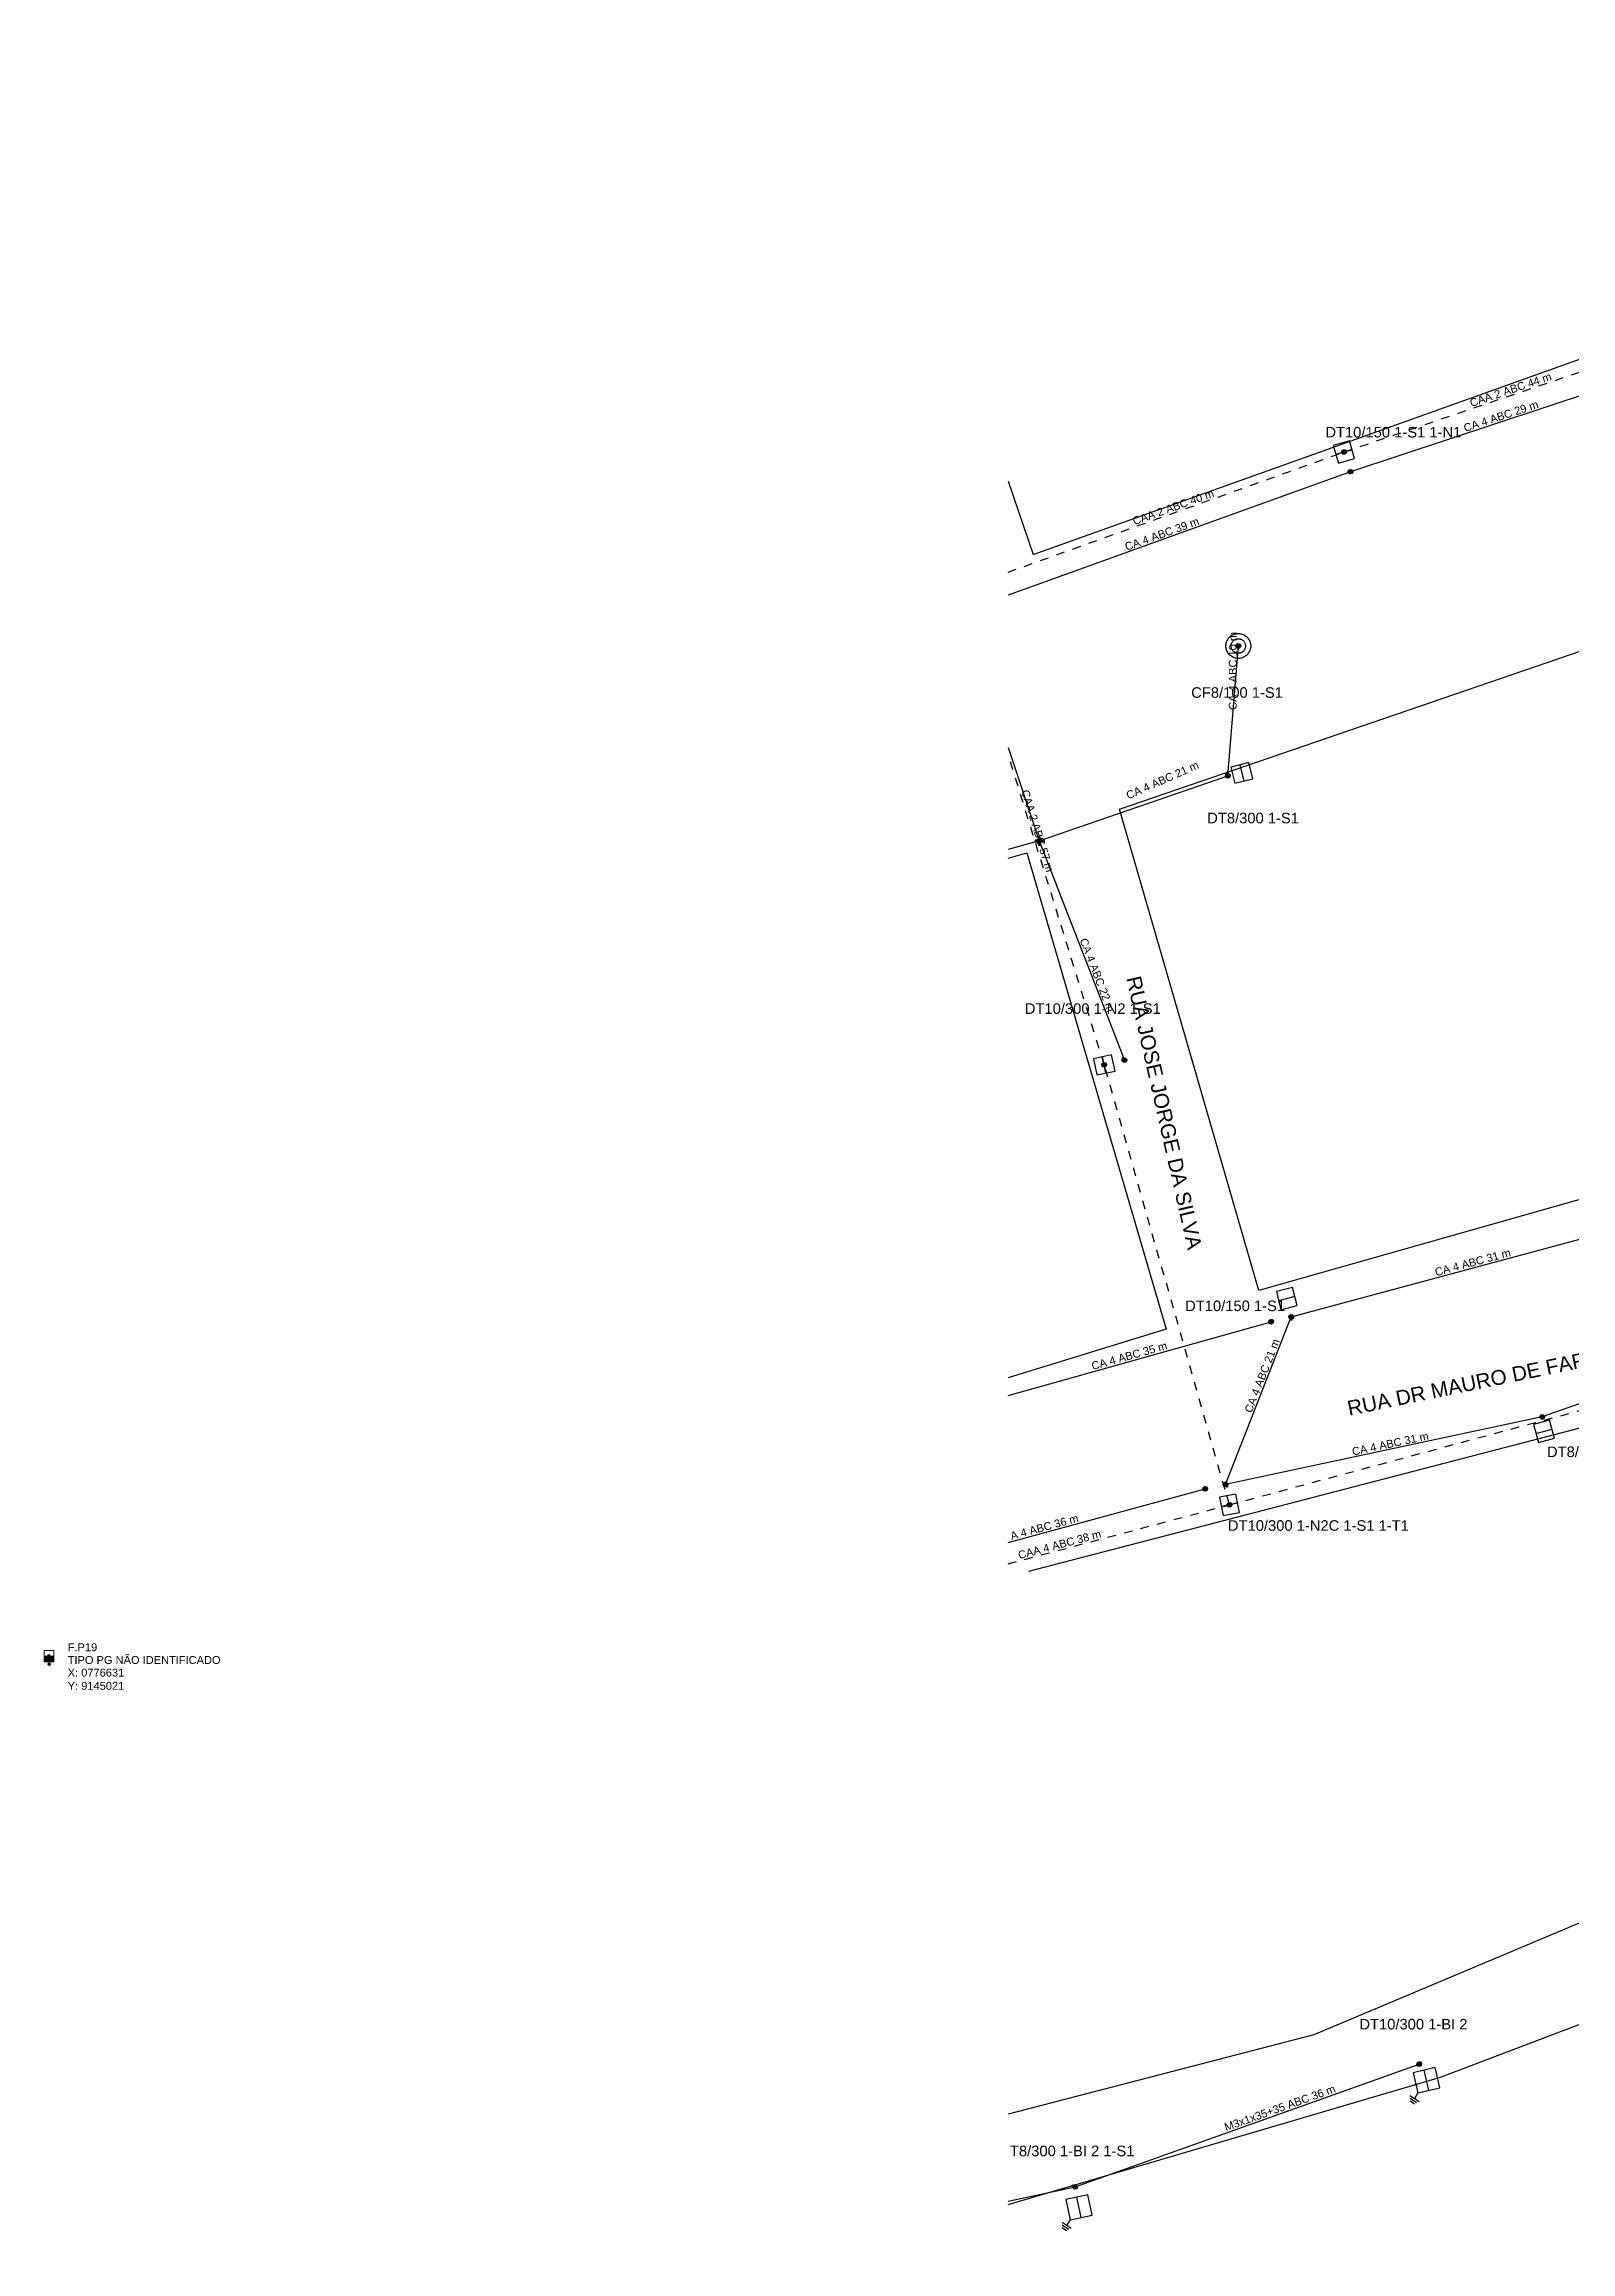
# Model space of a CAD drawing. Extents: x 776249 to 777397, y 9144593 to 9145362.
# Drawn here: x 776249.1 to 776538.6, y 9144939.7 to 9145358.3 of the extents above; entities that cross this region are included whole.
import ezdxf

# ---------------------------------------------------------------- set-up
doc = ezdxf.new("R2010")
doc.units = 0
doc.linetypes.add('PDF_DASH_1p63_1p63', pattern=[3.252816, 1.626408, -1.626408])
for name, color, linetype in [('COR_000000', 250, 'Continuous'), ('COR_0000FF', 5, 'Continuous'), ('COR_008000', 97, 'Continuous'), ('COR_0F0F0F', 250, 'Continuous'), ('COR_339966', 108, 'Continuous'), ('COR_808080', 8, 'Continuous'), ('COR_994533', 18, 'Continuous'), ('PONTO FOTO', 4, 'Continuous'), ('TXT_000000', 250, 'Continuous'), ('TXT_0F0F0F', 250, 'Continuous'), ('TXT_800000', 17, 'Continuous')]:
    doc.layers.add(name, color=color, linetype=linetype)
doc.styles.add('Arial', font='arial.ttf')
doc.styles.get("Standard").update_dxf_attribs({"font": 'arial.ttf'})

# ---------------------------------------------------------------- blocks, each defined once
blk = doc.blocks.new('Clipboard8027')
h = blk.add_hatch(color=7)
h.dxf.hatch_style = 2
h.paths.add_polyline_path([(3, 1.81), (3.01, 0.01), (0.01, 0), (0, 1.8)])
at = {"color": 7, "lineweight": 0}
for points in [[(3, 1.81), (3, 3.61), (0, 3.6), (0, 1.8)], [(3, 1.81), (3.01, 0.01), (0.01, 0), (0, 1.8)], [(3.01, 0.01), (3, 1.81), (0, 1.8), (0.01, 0)]]:
    blk.add_lwpolyline(points, close=True, dxfattribs=at)
blk = doc.blocks.new('Clipboard4108')
h = blk.add_hatch(color=7)
edge = h.paths.add_edge_path()
edge.add_arc((0.463903, 0.463903), 0.463903, 74.006236235, 434.006236235)
h = blk.add_hatch(color=7)
edge = h.paths.add_edge_path()
edge.add_arc((0.463903, 0.463903), 0.463903, 74.006236235, 434.006236235)
at = {"color": 7, "lineweight": 0}
blk.add_circle((0.463903, 0.463903), 0.463903, dxfattribs=at)
blk.add_circle((0.463903, 0.463903), 0.463903, dxfattribs=at)
blk = doc.blocks.new('Clipboard8442')
at = {"color": 1}
for name, p in [('Clipboard8027', (0, 0)), ('Clipboard4108', (1.001781, 1.431733))]:
    blk.add_blockref(name, p, dxfattribs=at)
blk = doc.blocks.new('PosteDtProjetado')
at = {"color": 1}
for name, p in [('Clipboard8442', (-1.425918, -1.873274)), ('Clipboard4108', (-0.312482, -3.031129))]:
    blk.add_blockref(name, p, dxfattribs=at)

msp = doc.modelspace()

# ---------------------------------------------------------------- hatches: boundary and pattern name
at = {"layer": 'COR_000000'}
h = msp.add_hatch(color=7, dxfattribs=at)
h.dxf.hatch_style = 1
h.paths.add_polyline_path([(776495.18, 9145280.87), (776495.21, 9145281.22), (776495.47, 9145281.45), (776495.82, 9145281.42), (776496.04, 9145281.15), (776496.02, 9145280.8), (776495.76, 9145280.58), (776495.41, 9145280.6)])
h = msp.add_hatch(color=7, dxfattribs=at)
h.dxf.hatch_style = 1
h.paths.add_polyline_path([(776496.49, 9145277), (776496.4, 9145277.34), (776496.58, 9145277.64), (776496.92, 9145277.72), (776497.22, 9145277.53), (776497.31, 9145277.19), (776497.13, 9145276.9), (776496.79, 9145276.81)])
h = msp.add_hatch(color=7, dxfattribs=at)
h.dxf.hatch_style = 1
h.paths.add_polyline_path([(776475.28, 9145243.9), (776475.13, 9145244.22), (776475.25, 9145244.54), (776475.57, 9145244.68), (776475.89, 9145244.56), (776476.04, 9145244.24), (776475.92, 9145243.91), (776475.61, 9145243.77)])
h = msp.add_hatch(color=7, dxfattribs=at)
h.dxf.hatch_style = 1
h.paths.add_polyline_path([(776473.83, 9145219.99), (776474.04, 9145219.71), (776474, 9145219.37), (776473.71, 9145219.16), (776473.37, 9145219.21), (776473.15, 9145219.49), (776473.2, 9145219.84), (776473.47, 9145220.05)])
h = msp.add_hatch(color=7, dxfattribs=at)
h.dxf.hatch_style = 1
h.paths.add_polyline_path([(776437.04, 9145207.1), (776437.04, 9145207.42), (776438.63, 9145207.42), (776438.63, 9145207.1)])
h = msp.add_hatch(color=7, dxfattribs=at)
h.dxf.hatch_style = 1
h.paths.add_polyline_path([(776437.71, 9145207.7), (776438.06, 9145207.66), (776438.28, 9145207.39), (776438.24, 9145207.05), (776437.96, 9145206.83), (776437.61, 9145206.87), (776437.39, 9145207.13), (776437.43, 9145207.48)])
h = msp.add_hatch(color=7, dxfattribs=at)
h.dxf.hatch_style = 1
h.paths.add_polyline_path([(776437.99, 9145206.47), (776437.68, 9145206.47), (776437.68, 9145208.06), (776437.99, 9145208.06)])
h = msp.add_hatch(color=7, dxfattribs=at)
h.dxf.hatch_style = 1
h.paths.add_polyline_path([(776453.59, 9145165.47), (776453.53, 9145165.82), (776453.74, 9145166.1), (776454.08, 9145166.15), (776454.37, 9145165.94), (776454.42, 9145165.6), (776454.22, 9145165.31), (776453.88, 9145165.26)])
h = msp.add_hatch(color=7, dxfattribs=at)
h.dxf.hatch_style = 1
h.paths.add_polyline_path([(776450.23, 9145164.35), (776449.89, 9145164.43), (776449.7, 9145164.72), (776449.78, 9145165.06), (776450.08, 9145165.25), (776450.42, 9145165.17), (776450.61, 9145164.88), (776450.53, 9145164.54)])
h = msp.add_hatch(color=7, dxfattribs=at)
h.dxf.hatch_style = 1
h.paths.add_polyline_path([(776481.35, 9145115.98), (776481.41, 9145116.33), (776481.69, 9145116.54), (776482.03, 9145116.48), (776482.24, 9145116.19), (776482.19, 9145115.85), (776481.9, 9145115.64), (776481.56, 9145115.69)])
h = msp.add_hatch(color=7, dxfattribs=at)
h.dxf.hatch_style = 1
h.paths.add_polyline_path([(776486.07, 9145117.06), (776485.96, 9145116.73), (776485.65, 9145116.57), (776485.32, 9145116.69), (776485.17, 9145117.01), (776485.28, 9145117.34), (776485.59, 9145117.49), (776485.92, 9145117.38)])
h = msp.add_hatch(color=7, dxfattribs=at)
h.dxf.hatch_style = 1
h.paths.add_polyline_path([(776533.64, 9145098.21), (776533.65, 9145097.86), (776533.41, 9145097.61), (776533.07, 9145097.6), (776532.82, 9145097.85), (776532.8, 9145098.2), (776533.04, 9145098.45), (776533.39, 9145098.46)])
h = msp.add_hatch(color=7, dxfattribs=at)
h.dxf.hatch_style = 1
h.paths.add_polyline_path([(776468.88, 9145084.31), (776468.93, 9145084.66), (776469.22, 9145084.86), (776469.56, 9145084.79), (776469.76, 9145084.5), (776469.7, 9145084.16), (776469.42, 9145083.96), (776469.07, 9145084.02)])
h = msp.add_hatch(color=7, dxfattribs=at)
h.dxf.hatch_style = 1
h.paths.add_polyline_path([(776473.47, 9145085.57), (776473.62, 9145085.25), (776473.5, 9145084.92), (776473.18, 9145084.78), (776472.85, 9145084.9), (776472.71, 9145085.22), (776472.82, 9145085.55), (776473.14, 9145085.7)])
h = msp.add_hatch(color=7, dxfattribs=at)
h.dxf.hatch_style = 1
h.paths.add_polyline_path([(776473.45, 9145081.28), (776473.51, 9145081.63), (776473.8, 9145081.83), (776474.14, 9145081.76), (776474.34, 9145081.47), (776474.27, 9145081.12), (776473.99, 9145080.92), (776473.65, 9145080.98)])
h = msp.add_hatch(color=7, dxfattribs=at)
h.dxf.hatch_style = 1
h.paths.add_polyline_path([(776509.44, 9144975.24), (776509.51, 9144975.58), (776509.79, 9144975.78), (776510.13, 9144975.72), (776510.33, 9144975.43), (776510.27, 9144975.08), (776509.98, 9144974.88), (776509.64, 9144974.95)])
h = msp.add_hatch(color=7, dxfattribs=at)
h.dxf.hatch_style = 1
h.paths.add_polyline_path([(776444.54, 9144951.6), (776444.24, 9144951.79), (776444.16, 9144952.13), (776444.35, 9144952.42), (776444.69, 9144952.5), (776444.99, 9144952.31), (776445.07, 9144951.97), (776444.88, 9144951.68)])
at = {"layer": 'COR_339966', "true_color": 0x339966}
h = msp.add_hatch(color=105, dxfattribs=at)
h.dxf.hatch_style = 1
h.paths.add_polyline_path([(776485.5, 9145116.46), (776485.48, 9145116.76), (776485.76, 9145116.78)])
h = msp.add_hatch(color=105, dxfattribs=at)
h.dxf.hatch_style = 1
h.paths.add_polyline_path([(776473.46, 9145084.74), (776473.25, 9145084.94), (776473.44, 9145085.15)])

# ---------------------------------------------------------------- linework, layer by layer
at = {"layer": 'COR_000000', "color": 7, "linetype": 'Continuous'}
for points in [[(776494.57, 9145278.88), (776497.61, 9145279.75), (776496.64, 9145283.14), (776493.6, 9145282.27), (776494.57, 9145278.88)], [(776494.09, 9145280.58), (776497.14, 9145281.45)], [(776495.18, 9145280.87), (776495.21, 9145281.22), (776495.47, 9145281.45), (776495.82, 9145281.42), (776496.04, 9145281.15), (776496.02, 9145280.8), (776495.76, 9145280.58), (776495.41, 9145280.6), (776495.18, 9145280.87)], [(776496.49, 9145277), (776496.4, 9145277.34), (776496.58, 9145277.64), (776496.92, 9145277.72), (776497.22, 9145277.53), (776497.31, 9145277.19), (776497.13, 9145276.9), (776496.79, 9145276.81), (776496.49, 9145277)], [(776476.95, 9145244.23), (776476.95, 9145244.11), (776476.94, 9145244), (776476.91, 9145243.9), (776476.88, 9145243.79), (776476.85, 9145243.69), (776476.8, 9145243.6), (776476.75, 9145243.5), (776476.69, 9145243.42), (776476.63, 9145243.33), (776476.55, 9145243.26), (776476.48, 9145243.18), (776476.39, 9145243.12), (776476.31, 9145243.06), (776476.22, 9145243.01), (776476.12, 9145242.96), (776476.02, 9145242.92), (776475.92, 9145242.89), (776475.81, 9145242.87), (776475.7, 9145242.86), (776475.59, 9145242.85), (776475.47, 9145242.86), (776475.36, 9145242.87), (776475.26, 9145242.89), (776475.15, 9145242.92), (776475.05, 9145242.96), (776474.96, 9145243.01), (776474.86, 9145243.06), (776474.78, 9145243.12), (776474.69, 9145243.18), (776474.62, 9145243.26), (776474.54, 9145243.33), (776474.48, 9145243.42), (776474.42, 9145243.5), (776474.37, 9145243.6), (776474.32, 9145243.69), (776474.28, 9145243.79), (776474.25, 9145243.9), (776474.23, 9145244), (776474.22, 9145244.11), (776474.21, 9145244.23), (776474.22, 9145244.34), (776474.23, 9145244.45), (776474.25, 9145244.55), (776474.28, 9145244.66), (776474.32, 9145244.76), (776474.37, 9145244.85), (776474.42, 9145244.95), (776474.48, 9145245.03), (776474.54, 9145245.12), (776474.62, 9145245.19), (776474.69, 9145245.26), (776474.78, 9145245.33), (776474.86, 9145245.39), (776474.96, 9145245.44), (776475.05, 9145245.49), (776475.15, 9145245.52), (776475.26, 9145245.55), (776475.36, 9145245.58), (776475.47, 9145245.59), (776475.59, 9145245.59), (776475.7, 9145245.59), (776475.81, 9145245.58), (776475.92, 9145245.55), (776476.02, 9145245.52), (776476.12, 9145245.49), (776476.22, 9145245.44), (776476.31, 9145245.39), (776476.39, 9145245.33), (776476.48, 9145245.26), (776476.55, 9145245.19), (776476.63, 9145245.12), (776476.69, 9145245.03), (776476.75, 9145244.95), (776476.8, 9145244.85), (776476.85, 9145244.76), (776476.88, 9145244.66), (776476.91, 9145244.55), (776476.94, 9145244.45), (776476.95, 9145244.34), (776476.95, 9145244.23)], [(776475.28, 9145243.9), (776475.13, 9145244.22), (776475.25, 9145244.54), (776475.57, 9145244.68), (776475.89, 9145244.56), (776476.04, 9145244.24), (776475.92, 9145243.91), (776475.61, 9145243.77), (776475.28, 9145243.9)], [(776473.83, 9145219.99), (776474.04, 9145219.71), (776474, 9145219.37), (776473.71, 9145219.16), (776473.37, 9145219.21), (776473.15, 9145219.49), (776473.2, 9145219.84), (776473.47, 9145220.05), (776473.83, 9145219.99)], [(776474.16, 9145221.25), (776474.92, 9145218.19), (776478.35, 9145219.03), (776477.59, 9145222.1), (776474.16, 9145221.25)], [(776475.87, 9145221.68), (776476.64, 9145218.6)], [(776437.04, 9145207.1), (776438.63, 9145207.1), (776438.63, 9145207.42), (776437.04, 9145207.42), (776437.04, 9145207.1)], [(776437.71, 9145207.7), (776438.06, 9145207.66), (776438.28, 9145207.39), (776438.24, 9145207.05), (776437.96, 9145206.83), (776437.61, 9145206.87), (776437.39, 9145207.13), (776437.43, 9145207.48), (776437.71, 9145207.7)], [(776437.99, 9145206.47), (776437.99, 9145208.06), (776437.68, 9145208.06), (776437.68, 9145206.47), (776437.99, 9145206.47)], [(776452.21, 9145163.61), (776451.55, 9145166.71), (776448.1, 9145165.97), (776448.76, 9145162.88), (776452.21, 9145163.61)], [(776450.49, 9145163.25), (776449.82, 9145166.35)], [(776453.59, 9145165.47), (776453.53, 9145165.82), (776453.74, 9145166.1), (776454.08, 9145166.15), (776454.37, 9145165.94), (776454.42, 9145165.6), (776454.22, 9145165.31), (776453.88, 9145165.26), (776453.59, 9145165.47)], [(776450.23, 9145164.35), (776449.89, 9145164.43), (776449.7, 9145164.72), (776449.78, 9145165.06), (776450.08, 9145165.25), (776450.42, 9145165.17), (776450.61, 9145164.88), (776450.53, 9145164.54), (776450.23, 9145164.35)], [(776485.87, 9145122.56), (776482.8, 9145121.8), (776483.65, 9145118.37), (776486.72, 9145119.14), (776485.87, 9145122.56)], [(776486.3, 9145120.85), (776483.21, 9145120.08)], [(776481.35, 9145115.98), (776481.41, 9145116.33), (776481.69, 9145116.54), (776482.03, 9145116.48), (776482.24, 9145116.19), (776482.19, 9145115.85), (776481.9, 9145115.64), (776481.56, 9145115.69), (776481.35, 9145115.98)], [(776486.07, 9145117.06), (776485.96, 9145116.73), (776485.65, 9145116.57), (776485.32, 9145116.69), (776485.17, 9145117.01), (776485.28, 9145117.34), (776485.59, 9145117.49), (776485.92, 9145117.38), (776486.07, 9145117.06)], [(776485.8, 9145116.47), (776485.78, 9145116.78), (776485.48, 9145116.76), (776485.5, 9145116.45), (776485.8, 9145116.47)], [(776485.5, 9145116.46), (776485.48, 9145116.76), (776485.76, 9145116.78), (776485.5, 9145116.46)], [(776485.64, 9145116.69), (776485.62, 9145117.03)], [(776532.49, 9145093.21), (776535.55, 9145094.03), (776534.62, 9145097.44), (776531.57, 9145096.62), (776532.49, 9145093.21)], [(776532.03, 9145094.91), (776535.09, 9145095.74)], [(776533.64, 9145098.21), (776533.65, 9145097.86), (776533.41, 9145097.61), (776533.07, 9145097.6), (776532.82, 9145097.85), (776532.8, 9145098.2), (776533.04, 9145098.45), (776533.39, 9145098.46), (776533.64, 9145098.21)], [(776468.88, 9145084.31), (776468.93, 9145084.66), (776469.22, 9145084.86), (776469.56, 9145084.79), (776469.76, 9145084.5), (776469.7, 9145084.16), (776469.42, 9145083.96), (776469.07, 9145084.02), (776468.88, 9145084.31)], [(776475.11, 9145083.41), (776472.01, 9145082.8), (776472.69, 9145079.34), (776475.79, 9145079.94), (776475.11, 9145083.41)], [(776473.47, 9145085.57), (776473.62, 9145085.25), (776473.5, 9145084.92), (776473.18, 9145084.78), (776472.85, 9145084.9), (776472.71, 9145085.22), (776472.82, 9145085.55), (776473.14, 9145085.7), (776473.47, 9145085.57)], [(776473.42, 9145085), (776473.16, 9145085.23)], [(776473.68, 9145084.95), (776473.46, 9145085.16), (776473.25, 9145084.94), (776473.48, 9145084.73), (776473.68, 9145084.95)], [(776473.46, 9145084.74), (776473.25, 9145084.94), (776473.44, 9145085.15), (776473.46, 9145084.74)], [(776473.45, 9145081.28), (776473.51, 9145081.63), (776473.8, 9145081.83), (776474.14, 9145081.76), (776474.34, 9145081.47), (776474.27, 9145081.12), (776473.99, 9145080.92), (776473.65, 9145080.98), (776473.45, 9145081.28)], [(776475.45, 9145081.67), (776472.34, 9145081.07)], [(776513.79, 9144970.82), (776512.9, 9144974.65), (776508.75, 9144973.69), (776509.63, 9144969.86), (776513.79, 9144970.82)], [(776509.44, 9144975.24), (776509.51, 9144975.58), (776509.79, 9144975.78), (776510.13, 9144975.72), (776510.33, 9144975.43), (776510.27, 9144975.08), (776509.98, 9144974.88), (776509.64, 9144974.95), (776509.44, 9144975.24)], [(776511.71, 9144970.34), (776510.83, 9144974.18)], [(776444.54, 9144951.6), (776444.24, 9144951.79), (776444.16, 9144952.13), (776444.35, 9144952.42), (776444.69, 9144952.5), (776444.99, 9144952.31), (776445.07, 9144951.97), (776444.88, 9144951.68), (776444.54, 9144951.6)], [(776447.85, 9144946.68), (776447.06, 9144950.53), (776442.88, 9144949.66), (776443.68, 9144945.81), (776447.85, 9144946.68)], [(776445.77, 9144946.24), (776444.97, 9144950.09)]]:
    msp.add_lwpolyline(points, dxfattribs=at)
at = {"layer": 'COR_0000FF', "color": 5, "linetype": 'PDF_DASH_1p63_1p63', "true_color": 0x0000ff}
for points in [[(776495.62, 9145281.01), (776550.14, 9145299.5)], [(776431.92, 9145258.23), (776495.62, 9145281.01)], [(776450.16, 9145164.8), (776431.92, 9145223.75)], [(776473.89, 9145081.37), (776473.06, 9145084.27), (776450.16, 9145164.8)], [(776473.89, 9145081.37), (776575.28, 9145108.65)], [(776431.92, 9145070.18), (776473.89, 9145081.37)]]:
    msp.add_lwpolyline(points, dxfattribs=at)
at = {"layer": 'COR_008000', "color": 96, "linetype": 'Continuous', "true_color": 0x008000}
for points in [[(776551.82, 9145295.46), (776496.86, 9145277.27)], [(776496.86, 9145277.27), (776431.92, 9145253.83)], [(776473.6, 9145219.6), (776475.59, 9145244.23)], [(776431.92, 9145225), (776437.84, 9145207.26)], [(776437.84, 9145207.26), (776473.6, 9145219.6)], [(776437.84, 9145207.26), (776431.92, 9145205.63)], [(776437.84, 9145207.26), (776453.98, 9145165.71)], [(776485.62, 9145117.04), (776544.59, 9145132.88)], [(776431.92, 9145102.13), (776481.8, 9145116.09)], [(776473.16, 9145085.24), (776485.62, 9145117.04)], [(776574.43, 9145112.5), (776533.23, 9145098.03)], [(776533.23, 9145098.03), (776473.16, 9145085.24)], [(776431.92, 9145074.2), (776469.32, 9145084.41)], [(776444.62, 9144952.05), (776509.89, 9144975.33)], [(776431.92, 9144949.3), (776444.62, 9144952.05)]]:
    msp.add_lwpolyline(points, dxfattribs=at)
at = {"layer": 'COR_0F0F0F', "color": 250, "linetype": 'Continuous', "true_color": 0x0f0f0f}
msp.add_lwpolyline([(776477.93, 9145244.23), (776477.93, 9145244.03), (776477.9, 9145243.84), (776477.86, 9145243.66), (776477.81, 9145243.48), (776477.75, 9145243.31), (776477.67, 9145243.15), (776477.58, 9145242.99), (776477.48, 9145242.84), (776477.37, 9145242.7), (776477.25, 9145242.56), (776477.11, 9145242.44), (776476.97, 9145242.33), (776476.82, 9145242.23), (776476.66, 9145242.14), (776476.5, 9145242.06), (776476.33, 9145242), (776476.15, 9145241.94), (776475.97, 9145241.91), (776475.78, 9145241.88), (776475.59, 9145241.88), (776475.39, 9145241.88), (776475.21, 9145241.91), (776475.02, 9145241.94), (776474.84, 9145242), (776474.67, 9145242.06), (776474.51, 9145242.14), (776474.35, 9145242.23), (776474.2, 9145242.33), (776474.06, 9145242.44), (776473.92, 9145242.56), (776473.8, 9145242.7), (776473.69, 9145242.84), (776473.59, 9145242.99), (776473.5, 9145243.15), (776473.42, 9145243.31), (776473.36, 9145243.48), (776473.3, 9145243.66), (776473.27, 9145243.84), (776473.24, 9145244.03), (776473.24, 9145244.23), (776473.24, 9145244.42), (776473.27, 9145244.61), (776473.3, 9145244.79), (776473.36, 9145244.97), (776473.42, 9145245.14), (776473.5, 9145245.31), (776473.59, 9145245.46), (776473.69, 9145245.61), (776473.8, 9145245.75), (776473.92, 9145245.89), (776474.06, 9145246.01), (776474.2, 9145246.12), (776474.35, 9145246.22), (776474.51, 9145246.31), (776474.67, 9145246.39), (776474.84, 9145246.46), (776475.02, 9145246.51), (776475.21, 9145246.55), (776475.39, 9145246.57), (776475.59, 9145246.58), (776475.78, 9145246.57), (776475.97, 9145246.55), (776476.15, 9145246.51), (776476.33, 9145246.46), (776476.5, 9145246.39), (776476.66, 9145246.31), (776476.82, 9145246.22), (776476.97, 9145246.12), (776477.11, 9145246.01), (776477.25, 9145245.89), (776477.37, 9145245.75), (776477.48, 9145245.61), (776477.58, 9145245.46), (776477.67, 9145245.31), (776477.75, 9145245.14), (776477.81, 9145244.97), (776477.86, 9145244.79), (776477.9, 9145244.61), (776477.93, 9145244.42), (776477.93, 9145244.23)], dxfattribs=at)
at = {"layer": 'COR_808080', "color": 8, "linetype": 'Continuous', "true_color": 0x808080}
for points in [[(776431.92, 9145275.47), (776436.67, 9145261.59), (776548.45, 9145301.51), (776642.29, 9145350.56), (776659.04, 9145358.34)], [(776943.64, 9145358.34), (776954.81, 9145240.79), (776859.69, 9145229.79), (776479.49, 9145122.02), (776453.03, 9145213.26), (776876.04, 9145358.34)], [(776431.92, 9145203.96), (776435.45, 9145205.02), (776461.91, 9145114.69), (776431.92, 9145105.44)], [(776431.92, 9144948.7), (776513.91, 9144972.83), (776616.67, 9145011.88), (776760.82, 9145052.51), (776892.41, 9145099.53), (777015.73, 9145162.43), (777044.81, 9145101.02), (777060.04, 9144988.48), (777041.72, 9144930.26), (777076.46, 9144844.42), (777122.27, 9144722.75)], [(776435.89, 9145068.78), (776567.38, 9145103), (776590.63, 9145023.29), (776489.9, 9144980.85), (776431.92, 9144965.84)]]:
    msp.add_lwpolyline(points, dxfattribs=at)
at = {"layer": 'COR_994533', "color": 15, "linetype": 'Continuous', "true_color": 0x994533}
for points in [[(776509.86, 9144968.18), (776508.13, 9144969.3)], [(776509.39, 9144967.99), (776508.19, 9144968.78)], [(776509.63, 9144969.86), (776509, 9144968.74)], [(776509.02, 9144967.75), (776508.16, 9144968.31)], [(776443.86, 9144944.12), (776442.17, 9144945.28)], [(776443.02, 9144943.71), (776442.17, 9144944.29)], [(776443.4, 9144943.95), (776442.21, 9144944.76)], [(776443.68, 9144945.81), (776443.02, 9144944.71)]]:
    msp.add_lwpolyline(points, dxfattribs=at)

# ---------------------------------------------------------------- block references
at = {"xscale": 0.601303, "yscale": 0.601303, "zscale": 0.601303}
msp.add_blockref('PosteDtProjetado', (776250, 9145052.7), dxfattribs=at)

# ---------------------------------------------------------------- texts
at = {"char_height": 1.5, "attachment_point": 1}
for s, insert in [('TIPO PG NÃO IDENTIFICADO', (776253.61, 9145052.7)), ('X: 0776631\\PY: 9145021', (776253.61, 9145050.3))]:
    msp.add_mtext(s, dxfattribs=dict(at, insert=insert))
at = {"layer": 'PONTO FOTO', "color": 5, "insert": (776253.61, 9145055.11), "char_height": 1.5, "attachment_point": 1}
msp.add_mtext('F.P19', dxfattribs=at)
at = {"layer": 'TXT_000000', "color": 7, "char_height": 2, "attachment_point": 7, "style": 'Arial'}
for s, insert in [('DT10/150 1-S1 1-N1 ', (776492.09, 9145283.73)), ('CF8/100 1-S1 ', (776466.65, 9145234.37)), ('DT8/300 1-S1 ', (776469.69, 9145210.57)), ('DT10/300 1-N2 1-S1 ', (776435.1, 9145174.44)), ('DT10/150 1-S1 ', (776465.5, 9145118.08)), ('DT8/150 1-S1 ', (776534.12, 9145090.4)), ('DT10/300 1-N2C 1-S1 1-T1 ', (776473.61, 9145076.42)), ('DT10/300 1-BI 2 ', (776498.54, 9144981.86)), ('T8/300 1-BI 2 1-S1 ', (776432.28, 9144957.83))]:
    msp.add_mtext(s, dxfattribs=dict(at, insert=insert))
at = {"layer": 'TXT_0F0F0F', "color": 7, "char_height": 1.5, "attachment_point": 7, "style": 'Arial'}
for s, insert, rotation in [('CAA 2 ABC 44 m ', (776519.8, 9145289.5), 18.7334), ('  CA 4 ABC 29 m ', (776517.5, 9145284.39), 18.318), ('CAA 2 ABC 40 m ', (776455.89, 9145267.1), 19.684), ('  CA 4 ABC 39 m ', (776453.31, 9145261.84), 19.847), ('  CA 4 ABC 10 m ', (776475.3, 9145230.94), 89.9434), ('  CA 4 ABC 21 m ', (776453.68, 9145214.61), 23.9455), ('CAA 2 ABC 57 m ', (776434.39, 9145216.67), 287.1865), ('  CA 4 ABC 22 m ', (776445.02, 9145189.54), 291.2331), ('  CA 4 ABC 31 m ', (776511.97, 9145124.4), 15.0447), ('  CA 4 ABC 35 m ', (776446.87, 9145106.59), 15.638), ('CA 4 ABC 21 m ', (776478.12, 9145098.68), 68.6043), ('  CA 4 ABC 31 m ', (776496.19, 9145090.43), 12.0235), ('A 4 ABC 36 m ', (776432.6, 9145074.68), 15.2649), ('CAA 4 ABC 38 m ', (776434.06, 9145071.03), 14.9339), ('  M3x1x35+35 ABC 36 m ', (776472.17, 9144962.17), 19.6303)]:
    msp.add_mtext(s, dxfattribs=dict(at, insert=insert, rotation=rotation))
at = {"layer": 'TXT_800000', "color": 16, "true_color": 0x800000, "attachment_point": 7, "style": 'Arial'}
for s, insert, char_height, rotation in [(' RUA JOSE JORGE DA SILVA', (776454.03, 9145182.32), 2.8105, 282.7581), (' RUA DR MAURO DE FARIAS', (776495.53, 9145097.99), 2.8104, 11.6501)]:
    msp.add_mtext(s, dxfattribs=dict(at, insert=insert, char_height=char_height, rotation=rotation))

doc.saveas('drawing.dxf')
